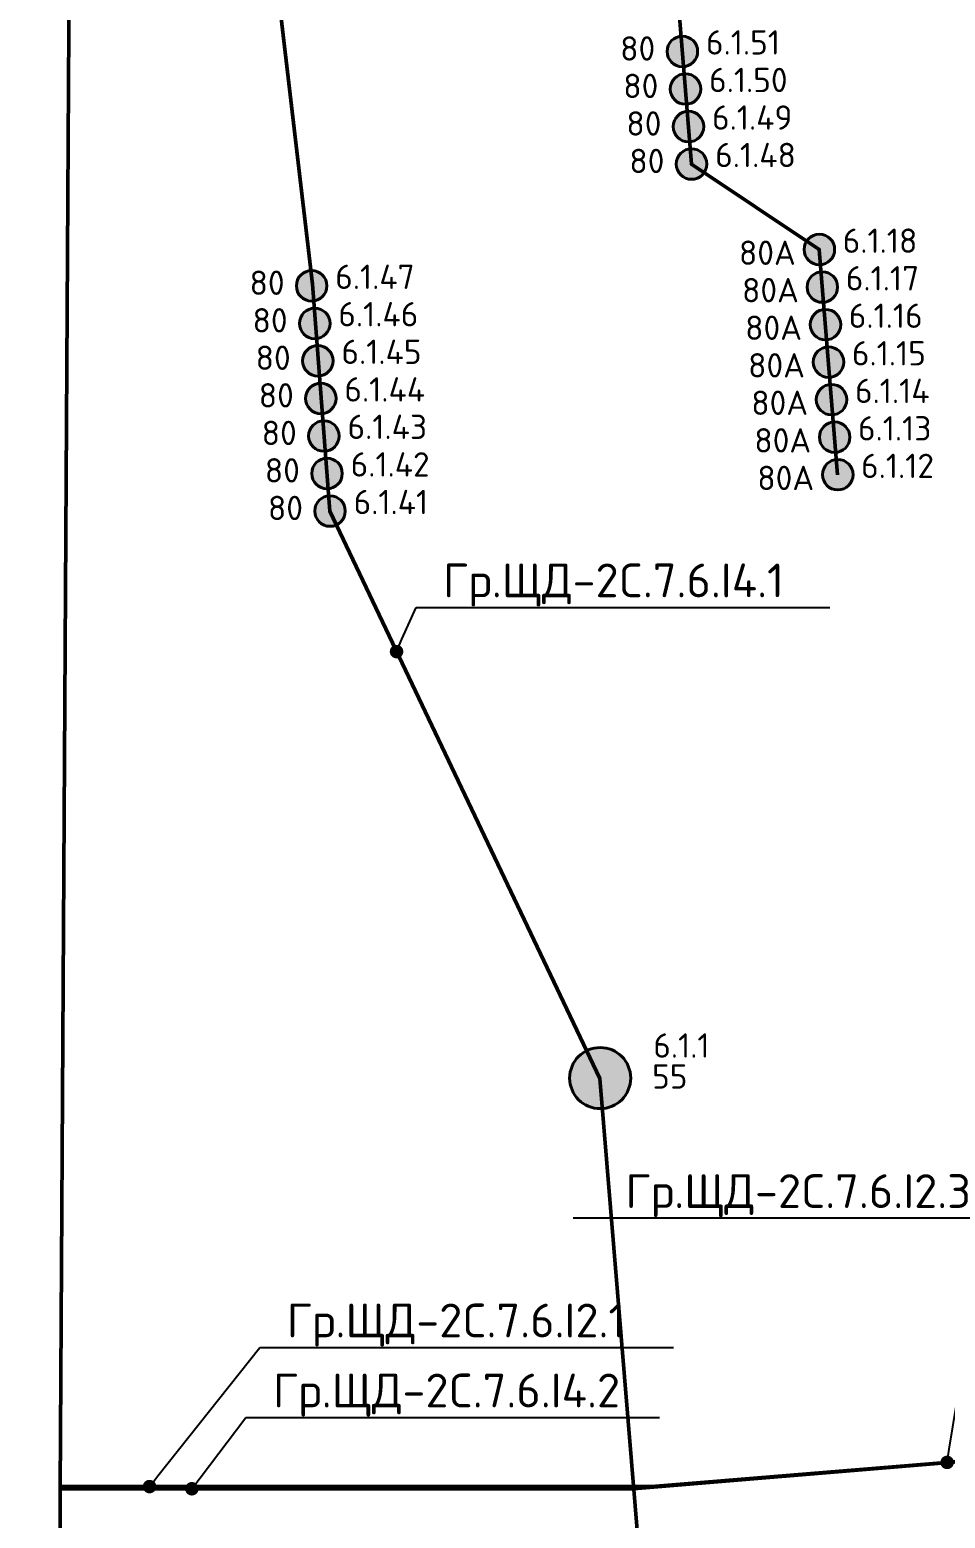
# Model space of a CAD drawing. Header units: millimetres. Extents: x -500444 to 437433, y -1435259 to 1593622.
# Drawn here: x -79491 to -72715, y -1339706 to -1328695 of the extents above; entities that cross this region are included whole.
import ezdxf
from ezdxf import colors
from ezdxf.entities.mleader import LeaderData, LeaderLine
from ezdxf.math import Vec2, Vec3

# ---------------------------------------------------------------- set-up
doc = ezdxf.new("R2010")
doc.units = ezdxf.units.MM
for name, color, linetype, lineweight in [('_АСУД_Щиты', 6, 'Continuous', 0), ('_Гр.ЩД-2C.7.6.I2.1', 6, 'Continuous', 50), ('_Гр.ЩД-2C.7.6.I2.2', 6, 'Continuous', 50), ('_Гр.ЩД-2C.7.6.I2.3', 6, 'Continuous', 50), ('_Гр.ЩД-2C.7.6.I4.1', 6, 'Continuous', 50), ('_Гр.ЩД-2C.7.6.I4.2', 6, 'Continuous', 50), ('DLX_LUM 4', 5, 'Continuous', 40)]:
    doc.layers.add(name, color=color, linetype=linetype, lineweight=lineweight)
doc.layers.add('DLX_LUM 5', color=7, linetype='Continuous', lineweight=40, true_color=0xfa2205)
doc.layers.add('сВЕтильники', color=7, linetype='Continuous', lineweight=40, true_color=0x0000f0)
doc.styles.add('ISOCPEUR', font='isocpeur.ttf', dxfattribs={"height": 250})
doc.styles.add('TableTextStyle', font='isocpeur.ttf', dxfattribs={"width": 0.9})

# ---------------------------------------------------------------- blocks, each defined once
blk = doc.blocks.new('A$Cab2378fa')
at = {"lineweight": 25, "true_color": 0xfff5f5}
h = blk.add_hatch(color=7, dxfattribs=at)
h.dxf.hatch_style = 1
h.paths.add_polyline_path([(0, 0), (-142, -170, 0.174923), (3, -222, 0.197808), (162, -157)])
h.paths.add_polyline_path([(-163, 158), (0, 0), (148, 178, 0.175398), (3, 230, 0.209014)])
at = {"lineweight": 25}
h = blk.add_hatch(color=256, dxfattribs=at)
h.paths.add_polyline_path([(162, -157, 0.442338), (148, 178), (0, 0)])
h.paths.add_polyline_path([(-142, -170), (0, 0), (-163, 158, 0.430096)])
blk.add_circle((3, 4), 226)
blk = doc.blocks.new('_Dot')
at = {"color": 0, "linetype": 'ByBlock', "lineweight": -2}
blk.add_line((-0.5, 0), (-1, 0), dxfattribs=at)
at = {"color": 0, "linetype": 'ByBlock', "const_width": 0.5}
blk.add_lwpolyline([(-0.25, 0, 1), (0.25, 0, 1)], format="xyb", close=True, dxfattribs=at)
blk = doc.blocks.new('Гр.ЩД-2C.7.6.I4.1')
at = {"layer": '_Гр.ЩД-2C.7.6.I4.1', "color": 18, "true_color": 0x000000, "style": 'TableTextStyle'}
for s, p in [('80', (12110, 57482, 8800)), ('80', (12133, 57205, 8800)), ('80', (12156, 56927, 8800)), ('80', (12178, 56650, 8800)), ('80А', (12989, 55971, 8800)), ('80', (9367, 55749, 8800)), ('80А', (13012, 55694, 8800)), ('80', (9389, 55471, 8800)), ('80А', (13035, 55416, 8800)), ('80', (9412, 55194, 8800)), ('80А', (13057, 55138, 8800)), ('80', (9435, 54916, 8800)), ('80А', (13080, 54861, 8800)), ('80', (9457, 54638, 8800)), ('80А', (13103, 54583, 8800)), ('80', (9480, 54361, 8800)), ('80А', (13125, 54305, 8800)), ('80', (9503, 54083, 8800)), ('55', (12346, 49877, 6620))]:
    blk.add_text(s, height=180, dxfattribs=at).set_placement(p)
at = {"layer": '_Гр.ЩД-2C.7.6.I4.1', "ltscale": 100, "style": 'TableTextStyle'}
for tag, p in [('80А', (11121, 63739, 8800)), ('80А', (11144, 63462, 8800)), ('80А', (11167, 63184, 8800)), ('80А', (11189, 62906, 8800)), ('80А', (11212, 62629, 8800)), ('80А', (11235, 62351, 8800)), ('80А', (11257, 62074, 8800)), ('80', (9345, 61441, 8800)), ('80', (9367, 61164, 8800)), ('80', (9390, 60886, 8800)), ('80', (9413, 60608, 8800)), ('80', (9435, 60331, 8800)), ('80', (9458, 60053, 8800)), ('80', (9481, 59775, 8800)), ('80', (12677, 58360, 8800)), ('80', (12700, 58082, 8800)), ('80', (12723, 57805, 8800)), ('80', (12745, 57527, 8800)), ('80', (12768, 57249, 8800)), ('80', (12791, 56972, 8800)), ('80', (12813, 56694, 8800)), ('80А', (13757, 56060, 8800)), ('80', (10002, 55794, 8800)), ('80А', (13780, 55783, 8800)), ('80', (10024, 55516, 8800)), ('80А', (13803, 55505, 8800)), ('80', (10047, 55238, 8800)), ('80А', (13825, 55227, 8800)), ('80', (10070, 54961, 8800)), ('80А', (13848, 54950, 8800)), ('80', (10092, 54683, 8800)), ('80А', (13871, 54672, 8800)), ('80', (10115, 54405, 8800)), ('80А', (13893, 54394, 8800)), ('80', (10138, 54128, 8800)), ('80А', (21230, 54151, 4000)), ('80А', (21299, 53883, 4000)), ('80А', (21369, 53615, 4000)), ('80А', (21439, 53347, 4000)), ('80', (21571, 52834, 4000)), ('80', (21638, 52566, 4000)), ('80', (21705, 52297, 4000)), ('80', (21772, 52028, 4000)), ('80', (21997, 51725, 4000)), ('80А', (20194, 51485, 4000)), ('80', (22059, 51455, 4000)), ('80А', (20260, 51216, 4000)), ('80', (22121, 51185, 4000)), ('80А', (20326, 50947, 4000)), ('80', (22183, 50915, 4000)), ('80А', (20392, 50678, 4000)), ('55', (12356, 50107, 6620)), ('55А', (21804, 46373, 6620)), ('55', (17169, 44954, 6620)), ('55А', (12629, 44369, 6620))]:
    blk.add_attdef(tag, p, '', height=180, dxfattribs=at)

msp = doc.modelspace()

# ---------------------------------------------------------------- linework, layer by layer
at = {"layer": '_АСУД_Щиты', "ltscale": 100}
msp.add_lwpolyline([(-79693, -1374829), (-79266, -1374829), (-79266, -1339472), (-74889, -1339472), (-70513, -1339114), (-66166, -1338400), (-63394, -1337709), (-64222, -1334555)], dxfattribs=at)
at = {"layer": '_Гр.ЩД-2C.7.6.I2.1', "ltscale": 100}
msp.add_lwpolyline([(-83166, -1375735), (-79266, -1375735), (-79266, -1339472), (-74889, -1339472), (-70513, -1339114), (-66166, -1338400), (-63394, -1337709), (-64222, -1334555)], dxfattribs=at)
at = {"layer": '_Гр.ЩД-2C.7.6.I2.2', "ltscale": 100}
msp.add_lwpolyline([(-64222, -1334555), (-63394, -1337709), (-66166, -1338400), (-70513, -1339114), (-74889, -1339472), (-79266, -1339472), (-79266, -1353496), (-77891, -1353478), (-75293, -1353372), (-74049, -1372873), (-74020, -1374034), (-73898, -1376104), (-74875, -1376278), (-75026, -1375173), (-76424, -1375229), (-75686, -1376313), (-77112, -1376397), (-77296, -1375261), (-78093, -1375293), (-78102, -1376413), (-79266, -1376413), (-79266, -1375384), (-80123, -1375332)], dxfattribs=at)
at = {"layer": '_Гр.ЩД-2C.7.6.I2.3', "ltscale": 100}
msp.add_lwpolyline([(-64222, -1334555), (-63394, -1337709), (-66166, -1338400), (-70513, -1339114), (-74889, -1339472), (-79266, -1339472), (-79266, -1350054), (-74153, -1350082), (-73820, -1351923), (-71897, -1371919), (-69677, -1371652), (-69793, -1370928), (-72121, -1353079), (-69540, -1352762), (-67215, -1370615)], dxfattribs=at)
at = {"layer": '_Гр.ЩД-2C.7.6.I4.1', "ltscale": 100}
for points in [[(-65349, -1334758), (-65943, -1333063), (-66151, -1332258), (-66263, -1332256), (-66293, -1332346), (-65944, -1333616), (-65741, -1334421), (-66133, -1334817), (-65934, -1335624), (-65532, -1337260), (-66560, -1337476), (-65822, -1340362), (-74827, -1341821), (-75272, -1336454), (-77270, -1332257), (-77399, -1330576), (-78062, -1324943)], [(-74729, -1328023), (-74594, -1329690), (-73647, -1330320), (-73512, -1331988)]]:
    msp.add_lwpolyline(points, dxfattribs=at)
at = {"layer": '_Гр.ЩД-2C.7.6.I4.2', "ltscale": 100}
msp.add_lwpolyline([(-64222, -1334555), (-63394, -1337709), (-66347, -1338430), (-70634, -1339124), (-75020, -1339488), (-79266, -1339488), (-79162, -1322042), (-77899, -1322008), (-78035, -1320343), (-78052, -1319916), (-76003, -1319911), (-76140, -1318259)], dxfattribs=at)

# ---------------------------------------------------------------- block references
at = {"layer": '_Гр.ЩД-2C.7.6.I4.1'}
ref = msp.add_blockref('Гр.ЩД-2C.7.6.I4.1', (-87231, -1386405), dxfattribs=at)
ref.add_attrib('80А', '6.1.12', (-73338, -1332011, 8800), dxfattribs={"ltscale": 100, "height": 180, "style": 'TableTextStyle'})
ref.add_attrib('80А', '6.1.13', (-73361, -1331733, 8800), dxfattribs={"ltscale": 100, "height": 180, "style": 'TableTextStyle'})
ref.add_attrib('80А', '6.1.14', (-73383, -1331456, 8800), dxfattribs={"ltscale": 100, "height": 180, "style": 'TableTextStyle'})
ref.add_attrib('80А', '6.1.15', (-73406, -1331178, 8800), dxfattribs={"ltscale": 100, "height": 180, "style": 'TableTextStyle'})
ref.add_attrib('80А', '6.1.16', (-73429, -1330900, 8800), dxfattribs={"ltscale": 100, "height": 180, "style": 'TableTextStyle'})
ref.add_attrib('80А', '6.1.17', (-73451, -1330623, 8800), dxfattribs={"ltscale": 100, "height": 180, "style": 'TableTextStyle'})
ref.add_attrib('80А', '6.1.18', (-73474, -1330345, 8800), dxfattribs={"ltscale": 100, "height": 180, "style": 'TableTextStyle'})
ref.add_attrib('80', '6.1.41', (-77094, -1332278, 8800), dxfattribs={"ltscale": 100, "height": 180, "style": 'TableTextStyle'})
ref.add_attrib('80', '6.1.42', (-77116, -1332000, 8800), dxfattribs={"ltscale": 100, "height": 180, "style": 'TableTextStyle'})
ref.add_attrib('80', '6.1.43', (-77139, -1331722, 8800), dxfattribs={"ltscale": 100, "height": 180, "style": 'TableTextStyle'})
ref.add_attrib('80', '6.1.44', (-77162, -1331445, 8800), dxfattribs={"ltscale": 100, "height": 180, "style": 'TableTextStyle'})
ref.add_attrib('80', '6.1.45', (-77184, -1331167, 8800), dxfattribs={"ltscale": 100, "height": 180, "style": 'TableTextStyle'})
ref.add_attrib('80', '6.1.46', (-77207, -1330889, 8800), dxfattribs={"ltscale": 100, "height": 180, "style": 'TableTextStyle'})
ref.add_attrib('80', '6.1.47', (-77230, -1330612, 8800), dxfattribs={"ltscale": 100, "height": 180, "style": 'TableTextStyle'})
ref.add_attrib('80', '6.1.48', (-74418, -1329711, 8800), dxfattribs={"ltscale": 100, "height": 180, "style": 'TableTextStyle'})
ref.add_attrib('80', '6.1.49', (-74441, -1329434, 8800), dxfattribs={"ltscale": 100, "height": 180, "style": 'TableTextStyle'})
ref.add_attrib('80', '6.1.50', (-74463, -1329156, 8800), dxfattribs={"ltscale": 100, "height": 180, "style": 'TableTextStyle'})
ref.add_attrib('80', '6.1.51', (-74486, -1328878, 8800), dxfattribs={"ltscale": 100, "height": 180, "style": 'TableTextStyle'})
ref.add_attrib('55', '6.1.1', (-74876, -1336299, 6620), dxfattribs={"ltscale": 100, "height": 180, "style": 'TableTextStyle'})
at = {"layer": 'DLX_LUM 4', "ltscale": 100, "xscale": 0.5, "yscale": 0.5, "zscale": 0.5}
for p in [(-74662, -1328857), (-74639, -1329135), (-74617, -1329413), (-74594, -1329690), (-77406, -1330591), (-77383, -1330869), (-77360, -1331146), (-77338, -1331424), (-77315, -1331702), (-77292, -1331979), (-77270, -1332257)]:
    msp.add_blockref('A$Cab2378fa', p, dxfattribs=at)
at = {"layer": 'DLX_LUM 5', "ltscale": 100, "xscale": 0.5, "yscale": 0.5, "zscale": 0.5}
for p in [(-73648, -1330322), (-73626, -1330600), (-73603, -1330878), (-73580, -1331155), (-73558, -1331433), (-73535, -1331711), (-73512, -1331988)]:
    msp.add_blockref('A$Cab2378fa', p, dxfattribs=at)
at = {"layer": 'сВЕтильники', "ltscale": 100}
msp.add_blockref('A$Cab2378fa', (-75272, -1336454), dxfattribs=at)

# ---------------------------------------------------------------- leaders
at = {"layer": '_Гр.ЩД-2C.7.6.I2.1'}
ml = msp.add_multileader_mtext('Standard', dxfattribs=at)
ml.set_content('Гр.ЩД-2C.7.6.I2.1', color=256, style='ISOCPEUR')
ml.set_leader_properties()
ml.set_arrow_properties(name='DOT')
ml.build(insert=Vec2(0, 0))
ml.multileader.update_dxf_attribs({"has_dogleg": 0, "text_left_attachment_type": 6, "text_right_attachment_type": 6, "arrow_head_size": 100})
ctx = ml.context
ctx.base_point, ctx.char_height, ctx.arrow_head_size, ctx.landing_gap_size, ctx.plane_origin = Vec3(-77789, -1338443), 250, 100, 200, Vec3(6985, -1210170)
ctx.left_attachment, ctx.right_attachment = 6, 6
notes = []
notes.append((ctx, [(0, (1, 1, 0), (-77797, -1338443), (1, 0), 8, [(1, [(-78604, -1339472)], 0, [])])]))
ctx.mtext.insert, ctx.mtext.flow_direction = Vec3(-77589, -1338118), 5
at = {"layer": '_Гр.ЩД-2C.7.6.I2.3'}
ml = msp.add_multileader_mtext('Standard', dxfattribs=at)
ml.set_content('Гр.ЩД-2C.7.6.I2.3', color=256, style='ISOCPEUR')
ml.set_leader_properties()
ml.set_arrow_properties(name='DOT')
ml.build(insert=Vec2(0, 0))
ml.multileader.update_dxf_attribs({"has_dogleg": 0, "text_left_attachment_type": 6, "text_right_attachment_type": 6, "arrow_head_size": 100})
ctx = ml.context
ctx.base_point, ctx.char_height, ctx.arrow_head_size, ctx.landing_gap_size, ctx.plane_origin = Vec3(-75282, -1337486), 250, 100, 200, Vec3(12888, -1209992)
ctx.left_attachment, ctx.right_attachment = 6, 6
notes.append((ctx, [(1, (1, 1, 0), (-72399, -1337486), (-1, 0), 8, [(1, [(-72701, -1339293)], 0, [])])]))
ctx.mtext.insert, ctx.mtext.flow_direction = Vec3(-75082, -1337161), 5
at = {"layer": '_Гр.ЩД-2C.7.6.I4.1'}
ml = msp.add_multileader_mtext('Standard', dxfattribs=at)
ml.set_content('Гр.ЩД-2C.7.6.I4.1', color=256, style='ISOCPEUR')
ml.set_leader_properties()
ml.set_arrow_properties(name='DOT')
ml.build(insert=Vec2(0, 0))
ml.multileader.update_dxf_attribs({"has_dogleg": 0, "text_left_attachment_type": 6, "text_right_attachment_type": 6, "arrow_head_size": 100})
ctx = ml.context
ctx.base_point, ctx.char_height, ctx.arrow_head_size, ctx.landing_gap_size, ctx.plane_origin = Vec3(-76632, -1332968), 250, 100, 200, Vec3(11562, -1205474)
ctx.left_attachment, ctx.right_attachment = 6, 6
notes.append((ctx, [(0, (1, 1, 0), (-76640, -1332968), (1, 0), 8, [(1, [(-76776, -1333295)], 0, [])])]))
ctx.mtext.insert, ctx.mtext.flow_direction = Vec3(-76432, -1332643), 5
at = {"layer": '_Гр.ЩД-2C.7.6.I4.2'}
ml = msp.add_multileader_mtext('Standard', dxfattribs=at)
ml.set_content('Гр.ЩД-2C.7.6.I4.2', color=256, style='ISOCPEUR')
ml.set_leader_properties()
ml.set_arrow_properties(name='DOT')
ml.build(insert=Vec2(0, 0))
ml.multileader.update_dxf_attribs({"has_dogleg": 0, "text_left_attachment_type": 6, "text_right_attachment_type": 6, "arrow_head_size": 100})
ctx = ml.context
ctx.base_point, ctx.char_height, ctx.arrow_head_size, ctx.landing_gap_size, ctx.plane_origin = Vec3(-77891, -1338961), 250, 100, 200, Vec3(10303, -1211467)
ctx.left_attachment, ctx.right_attachment = 6, 6
notes.append((ctx, [(0, (1, 1, 0), (-77899, -1338961), (1, 0), 8, [(1, [(-78291, -1339488)], 0, [])])]))
ctx.mtext.insert, ctx.mtext.flow_direction = Vec3(-77691, -1338636), 5
for ctx, leaders in notes:
    for number, flags, end, landing, length, lines in leaders:
        leader = LeaderData()
        leader.index, (leader.has_last_leader_line, leader.has_dogleg_vector, leader.attachment_direction) = number, flags
        leader.last_leader_point, leader.dogleg_vector, leader.dogleg_length = Vec3(end), Vec3(landing), length
        for number, points, colour, breaks in lines:
            line = LeaderLine()
            line.index, line.vertices, line.color, line.breaks = number, Vec3.list(points), colors.encode_raw_color(colour), breaks
            leader.lines.append(line)
        ctx.leaders.append(leader)

doc.saveas('drawing.dxf')
